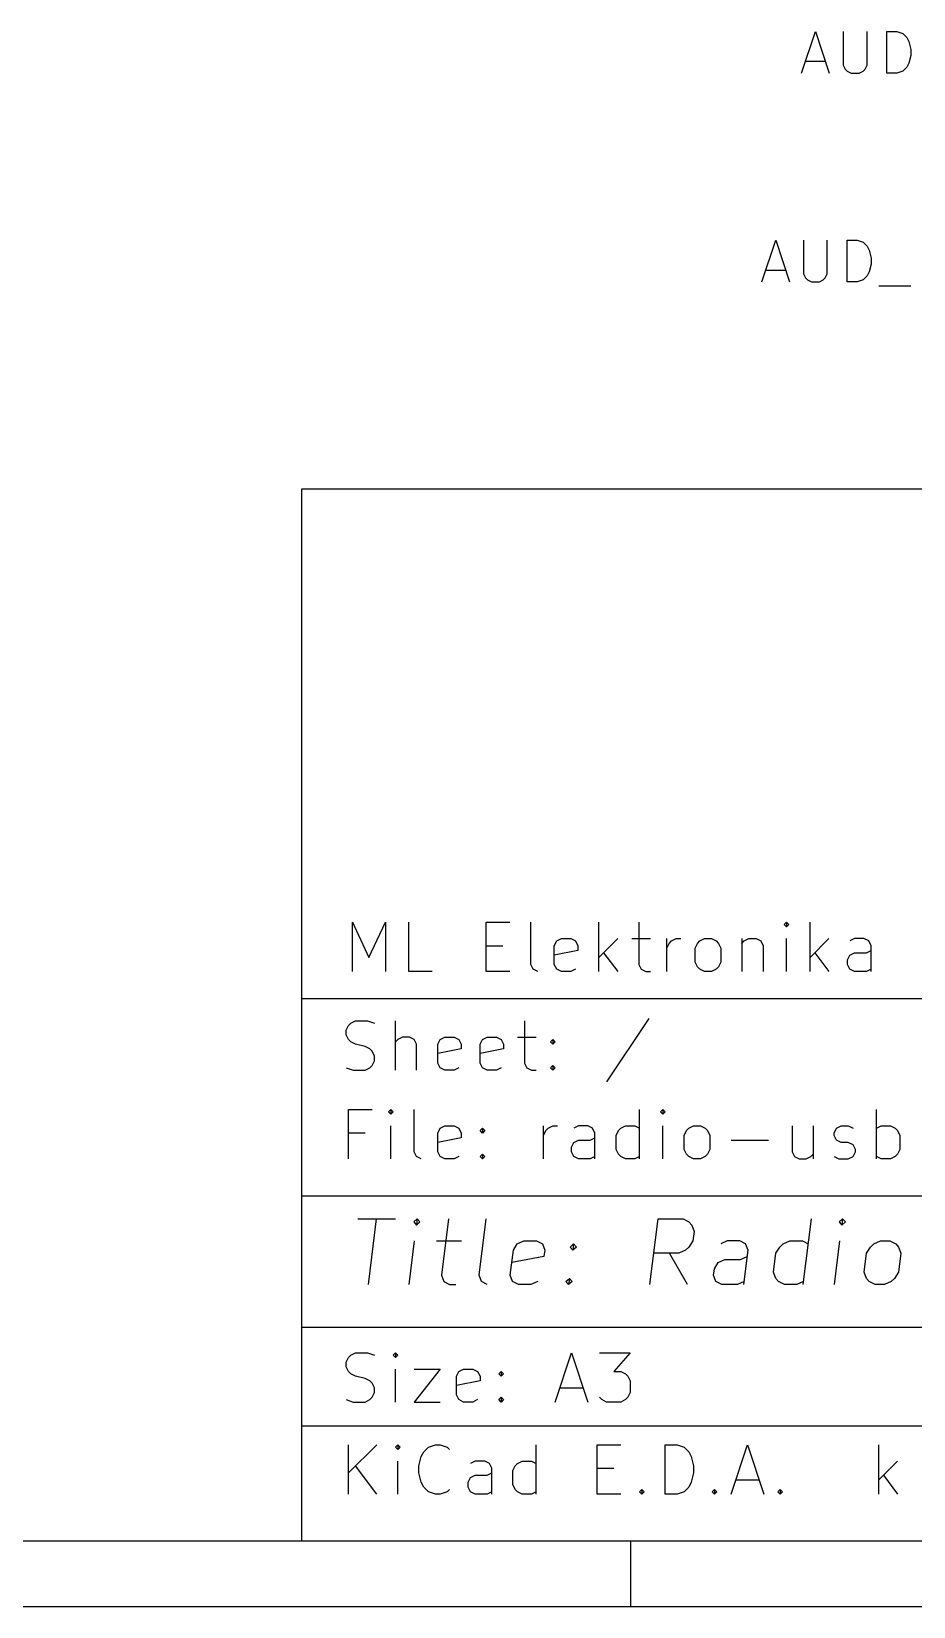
# Model space of a CAD drawing. Extents: x 0.4 to 16.1, y -11.3 to -0.4.
# Drawn here: x 11.487 to 12.544, y -11.299 to -9.413 of the extents above; entities that cross this region are included whole.
import ezdxf

# ---------------------------------------------------------------- set-up
doc = ezdxf.new("R2010")
doc.units = 0
doc.header["$MEASUREMENT"] = 0
doc.layers.add('BROWN2', color=54, linetype='CONTINUOUS')
doc.layers.add('RED2', color=1, linetype='CONTINUOUS')

msp = doc.modelspace()

# ---------------------------------------------------------------- linework, layer by layer
at = {"layer": 'BROWN2', "linetype": 'CONTINUOUS'}
for p, q in [((12.4098, -9.46262), (12.4265, -9.41262)), ((12.4265, -9.41262), (12.4432, -9.46262)), ((12.4598, -9.41262), (12.4598, -9.45309)), ((12.4884, -9.45309), (12.4884, -9.41262)), ((12.5122, -9.46262), (12.5122, -9.41262)), ((12.5122, -9.41262), (12.5241, -9.41262)), ((12.5241, -9.41262), (12.5313, -9.415)), ((12.5313, -9.415), (12.536, -9.41976)), ((12.536, -9.41976), (12.5384, -9.42452)), ((12.5384, -9.42452), (12.5408, -9.43405)), ((12.4146, -9.44833), (12.4384, -9.44833)), ((12.5384, -9.45071), (12.536, -9.45547)), ((12.5408, -9.44119), (12.5384, -9.45071)), ((12.5408, -9.43405), (12.5408, -9.44119)), ((12.4598, -9.45309), (12.4622, -9.45785)), ((12.4622, -9.45785), (12.4646, -9.46024)), ((12.4646, -9.46024), (12.4694, -9.46262)), ((12.4694, -9.46262), (12.4789, -9.46262)), ((12.4789, -9.46262), (12.4837, -9.46024)), ((12.4837, -9.46024), (12.486, -9.45785)), ((12.486, -9.45785), (12.4884, -9.45309)), ((12.5241, -9.46262), (12.5122, -9.46262)), ((12.5313, -9.46024), (12.5241, -9.46262)), ((12.536, -9.45547), (12.5313, -9.46024)), ((12.3622, -9.71262), (12.3789, -9.66262)), ((12.3789, -9.66262), (12.3956, -9.71262)), ((12.4122, -9.66262), (12.4122, -9.70309)), ((12.4408, -9.70309), (12.4408, -9.66262)), ((12.4646, -9.71262), (12.4646, -9.66262)), ((12.4646, -9.66262), (12.4765, -9.66262)), ((12.4765, -9.66262), (12.4837, -9.665)), ((12.4837, -9.665), (12.4884, -9.66976)), ((12.4884, -9.66976), (12.4908, -9.67452)), ((12.4908, -9.67452), (12.4932, -9.68405)), ((12.4932, -9.69119), (12.4908, -9.70071)), ((12.4932, -9.68405), (12.4932, -9.69119)), ((12.367, -9.69833), (12.3908, -9.69833)), ((12.4122, -9.70309), (12.4146, -9.70785)), ((12.4146, -9.70785), (12.417, -9.71024)), ((12.417, -9.71024), (12.4218, -9.71262)), ((12.4218, -9.71262), (12.4313, -9.71262)), ((12.4313, -9.71262), (12.436, -9.71024)), ((12.436, -9.71024), (12.4384, -9.70785)), ((12.4384, -9.70785), (12.4408, -9.70309)), ((12.4765, -9.71262), (12.4646, -9.71262)), ((12.4837, -9.71024), (12.4765, -9.71262)), ((12.4884, -9.70547), (12.4837, -9.71024)), ((12.4908, -9.70071), (12.4884, -9.70547)), ((12.5027, -9.71738), (12.5408, -9.71738))]:
    msp.add_line(p, q, dxfattribs=at)
at = {"layer": 'RED2', "linetype": 'CONTINUOUS'}
for p, q in [((11.8106, -9.96072), (11.8106, -11.2206)), ((16.0626, -9.96072), (11.8106, -9.96072)), ((11.8717, -10.5386), (11.8717, -10.4796)), ((11.8717, -10.4796), (11.8914, -10.5217)), ((11.8914, -10.5217), (11.9111, -10.4796)), ((11.9111, -10.4796), (11.9111, -10.5386)), ((11.9392, -10.5386), (11.9392, -10.4796)), ((12.032, -10.5386), (12.032, -10.4796)), ((12.032, -10.4796), (12.0601, -10.4796)), ((12.0854, -10.5302), (12.0854, -10.4796)), ((12.167, -10.5386), (12.167, -10.4796)), ((12.2148, -10.4796), (12.2148, -10.5302)), ((12.3919, -10.4796), (12.3891, -10.4824)), ((12.3891, -10.4824), (12.3919, -10.4852)), ((12.3948, -10.4824), (12.3919, -10.4796)), ((12.3919, -10.4796), (12.3919, -10.4852)), ((12.3919, -10.4852), (12.3948, -10.4824)), ((12.4201, -10.5386), (12.4201, -10.4796)), ((12.032, -10.5077), (12.0517, -10.5077)), ((12.1135, -10.5077), (12.1164, -10.5021)), ((12.1135, -10.5302), (12.1135, -10.5077)), ((12.1164, -10.5021), (12.122, -10.4992)), ((12.122, -10.4992), (12.1332, -10.4992)), ((12.1332, -10.4992), (12.1389, -10.5021)), ((12.1389, -10.5021), (12.1417, -10.5077)), ((12.1417, -10.5077), (12.1417, -10.5133)), ((12.1895, -10.4992), (12.167, -10.5217)), ((12.2063, -10.4992), (12.2288, -10.4992)), ((12.2485, -10.5386), (12.2485, -10.4992)), ((12.2485, -10.5105), (12.2513, -10.5049)), ((12.2513, -10.5049), (12.2541, -10.5021)), ((12.2541, -10.5021), (12.2598, -10.4992)), ((12.2598, -10.4992), (12.2654, -10.4992)), ((12.2823, -10.5105), (12.2851, -10.5049)), ((12.2851, -10.5049), (12.2879, -10.5021)), ((12.2879, -10.5021), (12.2935, -10.4992)), ((12.2935, -10.4992), (12.302, -10.4992)), ((12.302, -10.4992), (12.3076, -10.5021)), ((12.3076, -10.5021), (12.3104, -10.5049)), ((12.3104, -10.5049), (12.3132, -10.5105)), ((12.3385, -10.4992), (12.3385, -10.5386)), ((12.3385, -10.5049), (12.3413, -10.5021)), ((12.3413, -10.5021), (12.3469, -10.4992)), ((12.3469, -10.4992), (12.3554, -10.4992)), ((12.3554, -10.4992), (12.361, -10.5021)), ((12.361, -10.5021), (12.3638, -10.5077)), ((12.3638, -10.5077), (12.3638, -10.5386)), ((12.3919, -10.5386), (12.3919, -10.4992)), ((12.4426, -10.4992), (12.4201, -10.5217)), ((12.4735, -10.4992), (12.4679, -10.5021)), ((12.4847, -10.4992), (12.4735, -10.4992)), ((12.4904, -10.5021), (12.4847, -10.4992)), ((12.4932, -10.5077), (12.4904, -10.5021)), ((12.4932, -10.5386), (12.4932, -10.5077)), ((12.1417, -10.5133), (12.1135, -10.5189)), ((12.1726, -10.5161), (12.1895, -10.5386)), ((12.2823, -10.5274), (12.2823, -10.5105)), ((12.2851, -10.533), (12.2823, -10.5274)), ((12.3132, -10.5274), (12.3104, -10.533)), ((12.3132, -10.5105), (12.3132, -10.5274)), ((12.4257, -10.5161), (12.4426, -10.5386)), ((12.4651, -10.5246), (12.4679, -10.5189)), ((12.4651, -10.5302), (12.4651, -10.5246)), ((12.4679, -10.5189), (12.4735, -10.5161)), ((12.4735, -10.5161), (12.4876, -10.5161)), ((12.4876, -10.5161), (12.4932, -10.5133)), ((11.9673, -10.5386), (11.9392, -10.5386)), ((12.0601, -10.5386), (12.032, -10.5386)), ((12.0882, -10.5358), (12.0854, -10.5302)), ((12.0939, -10.5386), (12.0882, -10.5358)), ((12.1164, -10.5358), (12.1135, -10.5302)), ((12.122, -10.5386), (12.1164, -10.5358)), ((12.1332, -10.5386), (12.122, -10.5386)), ((12.1389, -10.5358), (12.1332, -10.5386)), ((12.2148, -10.5302), (12.2176, -10.5358)), ((12.2176, -10.5358), (12.2232, -10.5386)), ((12.2232, -10.5386), (12.2288, -10.5386)), ((12.2879, -10.5358), (12.2851, -10.533)), ((12.2935, -10.5386), (12.2879, -10.5358)), ((12.302, -10.5386), (12.2935, -10.5386)), ((12.3076, -10.5358), (12.302, -10.5386)), ((12.3104, -10.533), (12.3076, -10.5358)), ((12.4679, -10.5358), (12.4651, -10.5302)), ((12.4735, -10.5386), (12.4679, -10.5358)), ((12.4876, -10.5386), (12.4735, -10.5386)), ((12.4932, -10.5358), (12.4876, -10.5386)), ((11.8106, -10.571), (16.0626, -10.571)), ((11.867, -10.6033), (11.8698, -10.6005)), ((11.8698, -10.6005), (11.8754, -10.5977)), ((11.8754, -10.5977), (11.8895, -10.5977)), ((11.8895, -10.5977), (11.8979, -10.6005)), ((11.9232, -10.6567), (11.9232, -10.5977)), ((12.0779, -10.5977), (12.0779, -10.6483)), ((12.2269, -10.5949), (12.1763, -10.6708)), ((11.8642, -10.6089), (11.867, -10.6033)), ((11.8642, -10.6145), (11.8642, -10.6089)), ((11.867, -10.6202), (11.8642, -10.6145)), ((11.8698, -10.623), (11.867, -10.6202)), ((11.926, -10.6202), (11.9232, -10.623)), ((11.9317, -10.6174), (11.926, -10.6202)), ((11.9401, -10.6174), (11.9317, -10.6174)), ((11.9457, -10.6202), (11.9401, -10.6174)), ((11.9485, -10.6258), (11.9457, -10.6202)), ((11.9738, -10.6258), (11.9766, -10.6202)), ((11.9766, -10.6202), (11.9823, -10.6174)), ((11.9823, -10.6174), (11.9935, -10.6174)), ((11.9935, -10.6174), (11.9991, -10.6202)), ((11.9991, -10.6202), (12.002, -10.6258)), ((12.0245, -10.6258), (12.0273, -10.6202)), ((12.0273, -10.6202), (12.0329, -10.6174)), ((12.0329, -10.6174), (12.0441, -10.6174)), ((12.0441, -10.6174), (12.0498, -10.6202)), ((12.0498, -10.6202), (12.0526, -10.6258)), ((12.0694, -10.6174), (12.0919, -10.6174)), ((12.1088, -10.623), (12.1116, -10.6202)), ((12.1116, -10.6202), (12.1144, -10.623)), ((12.1116, -10.6202), (12.1116, -10.6258)), ((11.8754, -10.6258), (11.8698, -10.623)), ((11.8867, -10.6286), (11.8754, -10.6258)), ((11.8923, -10.6314), (11.8867, -10.6286)), ((11.8951, -10.6342), (11.8923, -10.6314)), ((11.8979, -10.6399), (11.8951, -10.6342)), ((11.8979, -10.6455), (11.8979, -10.6399)), ((11.9485, -10.6567), (11.9485, -10.6258)), ((11.9738, -10.6483), (11.9738, -10.6258)), ((12.002, -10.6314), (11.9738, -10.637)), ((12.002, -10.6258), (12.002, -10.6314)), ((12.0245, -10.6483), (12.0245, -10.6258)), ((12.0526, -10.6314), (12.0245, -10.637)), ((12.0526, -10.6258), (12.0526, -10.6314)), ((12.1116, -10.6258), (12.1088, -10.623)), ((12.1144, -10.623), (12.1116, -10.6258)), ((11.8642, -10.6539), (11.8726, -10.6567)), ((11.8726, -10.6567), (11.8867, -10.6567)), ((11.8867, -10.6567), (11.8923, -10.6539)), ((11.8923, -10.6539), (11.8951, -10.6511)), ((11.8951, -10.6511), (11.8979, -10.6455)), ((11.9766, -10.6539), (11.9738, -10.6483)), ((11.9823, -10.6567), (11.9766, -10.6539)), ((11.9935, -10.6567), (11.9823, -10.6567)), ((11.9991, -10.6539), (11.9935, -10.6567)), ((12.0273, -10.6539), (12.0245, -10.6483)), ((12.0329, -10.6567), (12.0273, -10.6539)), ((12.0441, -10.6567), (12.0329, -10.6567)), ((12.0498, -10.6539), (12.0441, -10.6567)), ((12.0779, -10.6483), (12.0807, -10.6539)), ((12.0807, -10.6539), (12.0863, -10.6567)), ((12.0863, -10.6567), (12.0919, -10.6567)), ((12.1088, -10.6539), (12.1116, -10.6511)), ((12.1116, -10.6567), (12.1088, -10.6539)), ((12.1116, -10.6511), (12.1144, -10.6539)), ((12.1116, -10.6511), (12.1116, -10.6567)), ((12.1144, -10.6539), (12.1116, -10.6567)), ((11.867, -10.763), (11.867, -10.704)), ((11.867, -10.704), (11.8951, -10.704)), ((11.9176, -10.704), (11.9148, -10.7068)), ((11.9148, -10.7068), (11.9176, -10.7096)), ((11.9204, -10.7068), (11.9176, -10.704)), ((11.9176, -10.704), (11.9176, -10.7096)), ((11.9176, -10.7096), (11.9204, -10.7068)), ((11.9457, -10.7546), (11.9457, -10.704)), ((12.2157, -10.763), (12.2157, -10.704)), ((12.2438, -10.704), (12.241, -10.7068)), ((12.241, -10.7068), (12.2438, -10.7096)), ((12.2466, -10.7068), (12.2438, -10.704)), ((12.2438, -10.704), (12.2438, -10.7096)), ((12.2438, -10.7096), (12.2466, -10.7068)), ((12.4997, -10.763), (12.4997, -10.704)), ((11.8867, -10.7321), (11.867, -10.7321)), ((11.9176, -10.763), (11.9176, -10.7236)), ((11.9738, -10.7321), (11.9766, -10.7265)), ((11.9738, -10.7546), (11.9738, -10.7321)), ((11.9766, -10.7265), (11.9823, -10.7236)), ((11.9823, -10.7236), (11.9935, -10.7236)), ((11.9935, -10.7236), (11.9991, -10.7265)), ((11.9991, -10.7265), (12.002, -10.7321)), ((12.002, -10.7321), (12.002, -10.7377)), ((12.0245, -10.7293), (12.0273, -10.7265)), ((12.0273, -10.7321), (12.0245, -10.7293)), ((12.0273, -10.7265), (12.0301, -10.7293)), ((12.0273, -10.7265), (12.0273, -10.7321)), ((12.0301, -10.7293), (12.0273, -10.7321)), ((12.1004, -10.763), (12.1004, -10.7236)), ((12.1004, -10.7349), (12.1032, -10.7293)), ((12.1032, -10.7293), (12.106, -10.7265)), ((12.106, -10.7265), (12.1116, -10.7236)), ((12.1116, -10.7236), (12.1173, -10.7236)), ((12.1426, -10.7236), (12.1369, -10.7265)), ((12.1538, -10.7236), (12.1426, -10.7236)), ((12.1594, -10.7265), (12.1538, -10.7236)), ((12.1622, -10.7321), (12.1594, -10.7265)), ((12.1622, -10.763), (12.1622, -10.7321)), ((12.1876, -10.7349), (12.1904, -10.7293)), ((12.1876, -10.7518), (12.1876, -10.7349)), ((12.1904, -10.7293), (12.1932, -10.7265)), ((12.1932, -10.7265), (12.1988, -10.7236)), ((12.1988, -10.7236), (12.2101, -10.7236)), ((12.2101, -10.7236), (12.2157, -10.7265)), ((12.2438, -10.763), (12.2438, -10.7236)), ((12.2691, -10.7349), (12.2719, -10.7293)), ((12.2691, -10.7518), (12.2691, -10.7349)), ((12.2719, -10.7293), (12.2747, -10.7265)), ((12.2747, -10.7265), (12.2804, -10.7236)), ((12.2804, -10.7236), (12.2888, -10.7236)), ((12.2888, -10.7236), (12.2944, -10.7265)), ((12.2944, -10.7265), (12.2972, -10.7293)), ((12.2972, -10.7293), (12.3, -10.7349)), ((12.3, -10.7349), (12.3, -10.7518)), ((12.3985, -10.7236), (12.3985, -10.7546)), ((12.4238, -10.7236), (12.4238, -10.763)), ((12.4491, -10.7321), (12.4519, -10.7265)), ((12.4491, -10.7349), (12.4491, -10.7321)), ((12.4519, -10.7405), (12.4491, -10.7349)), ((12.4519, -10.7265), (12.4575, -10.7236)), ((12.4575, -10.7236), (12.466, -10.7236)), ((12.466, -10.7236), (12.4716, -10.7265)), ((12.4997, -10.7265), (12.5053, -10.7236)), ((12.5053, -10.7236), (12.5166, -10.7236)), ((12.5166, -10.7236), (12.5222, -10.7265)), ((12.5222, -10.7265), (12.525, -10.7293)), ((12.525, -10.7293), (12.5278, -10.7349)), ((12.5278, -10.7349), (12.5278, -10.7518)), ((12.002, -10.7377), (11.9738, -10.7433)), ((12.1341, -10.749), (12.1369, -10.7433)), ((12.1341, -10.7546), (12.1341, -10.749)), ((12.1369, -10.7433), (12.1426, -10.7405)), ((12.1426, -10.7405), (12.1566, -10.7405)), ((12.1566, -10.7405), (12.1622, -10.7377)), ((12.1904, -10.7574), (12.1876, -10.7518)), ((12.2719, -10.7574), (12.2691, -10.7518)), ((12.3, -10.7518), (12.2972, -10.7574)), ((12.3254, -10.7405), (12.3703, -10.7405)), ((12.4575, -10.7433), (12.4519, -10.7405)), ((12.466, -10.7433), (12.4575, -10.7433)), ((12.4716, -10.7461), (12.466, -10.7433)), ((12.4744, -10.7518), (12.4716, -10.7461)), ((12.4744, -10.7546), (12.4744, -10.7518)), ((12.5278, -10.7518), (12.525, -10.7574)), ((11.9485, -10.7602), (11.9457, -10.7546)), ((11.9541, -10.763), (11.9485, -10.7602)), ((11.9766, -10.7602), (11.9738, -10.7546)), ((11.9823, -10.763), (11.9766, -10.7602)), ((11.9935, -10.763), (11.9823, -10.763)), ((11.9991, -10.7602), (11.9935, -10.763)), ((12.0245, -10.7602), (12.0273, -10.7574)), ((12.0273, -10.763), (12.0245, -10.7602)), ((12.0273, -10.7574), (12.0301, -10.7602)), ((12.0273, -10.7574), (12.0273, -10.763)), ((12.0301, -10.7602), (12.0273, -10.763)), ((12.1369, -10.7602), (12.1341, -10.7546)), ((12.1426, -10.763), (12.1369, -10.7602)), ((12.1566, -10.763), (12.1426, -10.763)), ((12.1622, -10.7602), (12.1566, -10.763)), ((12.1932, -10.7602), (12.1904, -10.7574)), ((12.1988, -10.763), (12.1932, -10.7602)), ((12.2101, -10.763), (12.1988, -10.763)), ((12.2157, -10.7602), (12.2101, -10.763)), ((12.2747, -10.7602), (12.2719, -10.7574)), ((12.2804, -10.763), (12.2747, -10.7602)), ((12.2888, -10.763), (12.2804, -10.763)), ((12.2944, -10.7602), (12.2888, -10.763)), ((12.2972, -10.7574), (12.2944, -10.7602)), ((12.3985, -10.7546), (12.4013, -10.7602)), ((12.4013, -10.7602), (12.4069, -10.763)), ((12.4069, -10.763), (12.4153, -10.763)), ((12.4153, -10.763), (12.421, -10.7602)), ((12.421, -10.7602), (12.4238, -10.7574)), ((12.4491, -10.7602), (12.4547, -10.763)), ((12.4547, -10.763), (12.466, -10.763)), ((12.466, -10.763), (12.4716, -10.7602)), ((12.4716, -10.7602), (12.4744, -10.7546)), ((12.5053, -10.763), (12.4997, -10.7602)), ((12.5166, -10.763), (12.5053, -10.763)), ((12.5222, -10.7602), (12.5166, -10.763)), ((12.525, -10.7574), (12.5222, -10.7602)), ((11.8106, -10.8072), (16.0626, -10.8072)), ((11.878, -10.8349), (11.923, -10.8349)), ((11.8907, -10.9137), (11.9005, -10.8349)), ((11.9492, -10.8349), (11.945, -10.8387)), ((11.945, -10.8387), (11.9483, -10.8424)), ((11.9492, -10.8349), (11.9483, -10.8424)), ((11.9483, -10.8424), (11.9525, -10.8387)), ((11.9525, -10.8387), (11.9492, -10.8349)), ((11.9867, -10.8349), (11.9783, -10.9024)), ((12.0233, -10.9024), (12.0317, -10.8349)), ((12.2281, -10.9137), (12.238, -10.8349)), ((12.238, -10.8349), (12.268, -10.8349)), ((12.268, -10.8349), (12.275, -10.8387)), ((12.275, -10.8387), (12.2783, -10.8424)), ((12.2783, -10.8424), (12.2811, -10.8499)), ((12.4118, -10.9137), (12.4217, -10.8349)), ((12.4592, -10.8349), (12.455, -10.8387)), ((12.455, -10.8387), (12.4582, -10.8424)), ((12.4592, -10.8349), (12.4582, -10.8424)), ((12.4582, -10.8424), (12.4625, -10.8387)), ((12.4625, -10.8387), (12.4592, -10.8349)), ((11.9394, -10.9137), (11.946, -10.8612)), ((11.9722, -10.8612), (12.0022, -10.8612)), ((12.0645, -10.8724), (12.0692, -10.8649)), ((12.0692, -10.8649), (12.0772, -10.8612)), ((12.0772, -10.8612), (12.0922, -10.8612)), ((12.0922, -10.8612), (12.0992, -10.8649)), ((12.0992, -10.8649), (12.102, -10.8724)), ((12.1325, -10.8687), (12.1367, -10.8649)), ((12.1367, -10.8649), (12.1358, -10.8724)), ((12.1367, -10.8649), (12.14, -10.8687)), ((12.2797, -10.8612), (12.275, -10.8687)), ((12.2811, -10.8499), (12.2797, -10.8612)), ((12.3209, -10.8612), (12.313, -10.8649)), ((12.3359, -10.8612), (12.3209, -10.8612)), ((12.3429, -10.8649), (12.3359, -10.8612)), ((12.3458, -10.8724), (12.3429, -10.8649)), ((12.3837, -10.8687), (12.3879, -10.8649)), ((12.3879, -10.8649), (12.3959, -10.8612)), ((12.3959, -10.8612), (12.4109, -10.8612)), ((12.4109, -10.8612), (12.4179, -10.8649)), ((12.4493, -10.9137), (12.4559, -10.8612)), ((12.4925, -10.8687), (12.4967, -10.8649)), ((12.4967, -10.8649), (12.5046, -10.8612)), ((12.5046, -10.8612), (12.5159, -10.8612)), ((12.5159, -10.8612), (12.5229, -10.8649)), ((12.5229, -10.8649), (12.5262, -10.8687)), ((12.0608, -10.9024), (12.0645, -10.8724)), ((12.1011, -10.8799), (12.0627, -10.8874)), ((12.102, -10.8724), (12.1011, -10.8799)), ((12.1358, -10.8724), (12.1325, -10.8687)), ((12.14, -10.8687), (12.1358, -10.8724)), ((12.2628, -10.8762), (12.2328, -10.8762)), ((12.2731, -10.9137), (12.2516, -10.8762)), ((12.2708, -10.8724), (12.2628, -10.8762)), ((12.275, -10.8687), (12.2708, -10.8724)), ((12.3101, -10.8874), (12.3181, -10.8837)), ((12.3181, -10.8837), (12.3369, -10.8837)), ((12.3369, -10.8837), (12.3448, -10.8799)), ((12.3406, -10.9137), (12.3458, -10.8724)), ((12.3762, -10.8987), (12.379, -10.8762)), ((12.379, -10.8762), (12.3837, -10.8687)), ((12.485, -10.8987), (12.4878, -10.8762)), ((12.4878, -10.8762), (12.4925, -10.8687)), ((12.5262, -10.8687), (12.529, -10.8762)), ((12.529, -10.8762), (12.5262, -10.8987)), ((11.9783, -10.9024), (11.9811, -10.9099)), ((12.0261, -10.9099), (12.0233, -10.9024)), ((12.0636, -10.9099), (12.0608, -10.9024)), ((12.3045, -10.9024), (12.3055, -10.8949)), ((12.3073, -10.9099), (12.3045, -10.9024)), ((12.3055, -10.8949), (12.3101, -10.8874)), ((12.379, -10.9062), (12.3762, -10.8987)), ((12.4878, -10.9062), (12.485, -10.8987)), ((12.5262, -10.8987), (12.5215, -10.9062)), ((11.9811, -10.9099), (11.9881, -10.9137)), ((11.9881, -10.9137), (11.9956, -10.9137)), ((12.0331, -10.9137), (12.0261, -10.9099)), ((12.0706, -10.9137), (12.0636, -10.9099)), ((12.0856, -10.9137), (12.0706, -10.9137)), ((12.0936, -10.9099), (12.0856, -10.9137)), ((12.1274, -10.9099), (12.1316, -10.9062)), ((12.1306, -10.9137), (12.1274, -10.9099)), ((12.1316, -10.9062), (12.1306, -10.9137)), ((12.1348, -10.9099), (12.1306, -10.9137)), ((12.1316, -10.9062), (12.1348, -10.9099)), ((12.3144, -10.9137), (12.3073, -10.9099)), ((12.3331, -10.9137), (12.3144, -10.9137)), ((12.3411, -10.9099), (12.3331, -10.9137)), ((12.3823, -10.9099), (12.379, -10.9062)), ((12.3893, -10.9137), (12.3823, -10.9099)), ((12.4043, -10.9137), (12.3893, -10.9137)), ((12.4123, -10.9099), (12.4043, -10.9137)), ((12.4911, -10.9099), (12.4878, -10.9062)), ((12.4981, -10.9137), (12.4911, -10.9099)), ((12.5093, -10.9137), (12.4981, -10.9137)), ((12.5173, -10.9099), (12.5093, -10.9137)), ((12.5215, -10.9062), (12.5173, -10.9099)), ((11.8106, -10.9647), (16.0626, -10.9647)), ((11.867, -11.0009), (11.8698, -10.9981)), ((11.8698, -10.9981), (11.8754, -10.9953)), ((11.8754, -10.9953), (11.8895, -10.9953)), ((11.8895, -10.9953), (11.8979, -10.9981)), ((11.9232, -10.9953), (11.9204, -10.9981)), ((11.9204, -10.9981), (11.9232, -11.0009)), ((11.926, -10.9981), (11.9232, -10.9953)), ((11.9232, -10.9953), (11.9232, -11.0009)), ((11.9232, -11.0009), (11.926, -10.9981)), ((12.1144, -11.0544), (12.1341, -10.9953)), ((12.1341, -10.9953), (12.1538, -11.0544)), ((12.1679, -10.9953), (12.2044, -10.9953)), ((12.2044, -10.9953), (12.1847, -11.0178)), ((11.8642, -11.0066), (11.867, -11.0009)), ((11.8642, -11.0122), (11.8642, -11.0066)), ((11.867, -11.0178), (11.8642, -11.0122)), ((11.8698, -11.0206), (11.867, -11.0178)), ((11.9232, -11.0544), (11.9232, -11.015)), ((11.9457, -11.015), (11.9766, -11.015)), ((11.9766, -11.015), (11.9457, -11.0544)), ((11.9963, -11.0234), (11.9991, -11.0178)), ((11.9991, -11.0178), (12.0048, -11.015)), ((12.0048, -11.015), (12.016, -11.015)), ((12.016, -11.015), (12.0216, -11.0178)), ((12.0216, -11.0178), (12.0245, -11.0234)), ((12.0469, -11.0206), (12.0498, -11.0178)), ((12.0498, -11.0178), (12.0526, -11.0206)), ((12.0498, -11.0178), (12.0498, -11.0234)), ((12.1847, -11.0178), (12.1932, -11.0178)), ((12.1932, -11.0178), (12.1988, -11.0206)), ((11.8754, -11.0234), (11.8698, -11.0206)), ((11.8867, -11.0262), (11.8754, -11.0234)), ((11.8923, -11.0291), (11.8867, -11.0262)), ((11.8951, -11.0319), (11.8923, -11.0291)), ((11.8979, -11.0375), (11.8951, -11.0319)), ((11.9963, -11.0459), (11.9963, -11.0234)), ((12.0245, -11.0291), (11.9963, -11.0347)), ((12.0245, -11.0234), (12.0245, -11.0291)), ((12.0498, -11.0234), (12.0469, -11.0206)), ((12.0526, -11.0206), (12.0498, -11.0234)), ((12.1988, -11.0206), (12.2016, -11.0234)), ((12.2016, -11.0234), (12.2044, -11.0291)), ((12.2044, -11.0291), (12.2044, -11.0431)), ((11.8642, -11.0515), (11.8726, -11.0544)), ((11.8726, -11.0544), (11.8867, -11.0544)), ((11.8867, -11.0544), (11.8923, -11.0515)), ((11.8923, -11.0515), (11.8951, -11.0487)), ((11.8951, -11.0487), (11.8979, -11.0431)), ((11.8979, -11.0431), (11.8979, -11.0375)), ((11.9457, -11.0544), (11.9766, -11.0544)), ((11.9991, -11.0515), (11.9963, -11.0459)), ((12.0048, -11.0544), (11.9991, -11.0515)), ((12.016, -11.0544), (12.0048, -11.0544)), ((12.0216, -11.0515), (12.016, -11.0544)), ((12.0469, -11.0515), (12.0498, -11.0487)), ((12.0498, -11.0544), (12.0469, -11.0515)), ((12.0498, -11.0487), (12.0526, -11.0515)), ((12.0498, -11.0487), (12.0498, -11.0544)), ((12.0526, -11.0515), (12.0498, -11.0544)), ((12.1201, -11.0375), (12.1482, -11.0375)), ((12.1707, -11.0515), (12.1679, -11.0487)), ((12.1763, -11.0544), (12.1707, -11.0515)), ((12.1932, -11.0544), (12.1763, -11.0544)), ((12.1988, -11.0515), (12.1932, -11.0544)), ((12.2016, -11.0487), (12.1988, -11.0515)), ((12.2044, -11.0431), (12.2016, -11.0487)), ((11.8106, -11.0828), (16.0626, -11.0828)), ((11.867, -11.1646), (11.867, -11.1055)), ((11.9007, -11.1055), (11.867, -11.1393)), ((11.926, -11.1055), (11.9232, -11.1084)), ((11.9232, -11.1084), (11.926, -11.1112)), ((11.9288, -11.1084), (11.926, -11.1055)), ((11.926, -11.1055), (11.926, -11.1112)), ((11.926, -11.1112), (11.9288, -11.1084)), ((11.957, -11.114), (11.9626, -11.1084)), ((11.9626, -11.1084), (11.971, -11.1055)), ((11.971, -11.1055), (11.9766, -11.1055)), ((11.9766, -11.1055), (11.9851, -11.1084)), ((11.9851, -11.1084), (11.9879, -11.1112)), ((12.0919, -11.1646), (12.0919, -11.1055)), ((12.1651, -11.1646), (12.1651, -11.1055)), ((12.1651, -11.1055), (12.1932, -11.1055)), ((12.2466, -11.1646), (12.2466, -11.1055)), ((12.2466, -11.1055), (12.2607, -11.1055)), ((12.2607, -11.1055), (12.2691, -11.1084)), ((12.2691, -11.1084), (12.2747, -11.114)), ((12.3254, -11.1646), (12.345, -11.1055)), ((12.345, -11.1055), (12.3647, -11.1646)), ((12.5025, -11.1646), (12.5025, -11.1055)), ((11.9007, -11.1646), (11.8754, -11.1309)), ((11.926, -11.1646), (11.926, -11.1252)), ((11.9513, -11.1309), (11.9541, -11.1196)), ((11.9513, -11.1393), (11.9513, -11.1309)), ((11.9541, -11.1196), (11.957, -11.114)), ((12.0188, -11.1252), (12.0132, -11.128)), ((12.0301, -11.1252), (12.0188, -11.1252)), ((12.0357, -11.128), (12.0301, -11.1252)), ((12.0385, -11.1337), (12.0357, -11.128)), ((12.0638, -11.1365), (12.0666, -11.1309)), ((12.0666, -11.1309), (12.0694, -11.128)), ((12.0694, -11.128), (12.0751, -11.1252)), ((12.0751, -11.1252), (12.0863, -11.1252)), ((12.0863, -11.1252), (12.0919, -11.128)), ((12.2747, -11.114), (12.2775, -11.1196)), ((12.2775, -11.1196), (12.2804, -11.1309)), ((12.2804, -11.1309), (12.2804, -11.1393)), ((12.525, -11.1252), (12.5025, -11.1477)), ((11.9541, -11.1505), (11.9513, -11.1393)), ((12.0104, -11.1505), (12.0132, -11.1449)), ((12.0132, -11.1449), (12.0188, -11.1421)), ((12.0188, -11.1421), (12.0329, -11.1421)), ((12.0329, -11.1421), (12.0385, -11.1393)), ((12.0385, -11.1646), (12.0385, -11.1337)), ((12.0638, -11.1533), (12.0638, -11.1365)), ((12.1651, -11.1337), (12.1847, -11.1337)), ((12.2804, -11.1393), (12.2775, -11.1505)), ((12.331, -11.1477), (12.3591, -11.1477)), ((12.5081, -11.1421), (12.525, -11.1646)), ((11.957, -11.1562), (11.9541, -11.1505)), ((11.9626, -11.1618), (11.957, -11.1562)), ((11.971, -11.1646), (11.9626, -11.1618)), ((11.9766, -11.1646), (11.971, -11.1646)), ((11.9851, -11.1618), (11.9766, -11.1646)), ((11.9879, -11.159), (11.9851, -11.1618)), ((12.0104, -11.1562), (12.0104, -11.1505)), ((12.0132, -11.1618), (12.0104, -11.1562)), ((12.0188, -11.1646), (12.0132, -11.1618)), ((12.0329, -11.1646), (12.0188, -11.1646)), ((12.0385, -11.1618), (12.0329, -11.1646)), ((12.0666, -11.159), (12.0638, -11.1533)), ((12.0694, -11.1618), (12.0666, -11.159)), ((12.0751, -11.1646), (12.0694, -11.1618)), ((12.0863, -11.1646), (12.0751, -11.1646)), ((12.0919, -11.1618), (12.0863, -11.1646)), ((12.1932, -11.1646), (12.1651, -11.1646)), ((12.2157, -11.1618), (12.2185, -11.159)), ((12.2185, -11.1646), (12.2157, -11.1618)), ((12.2185, -11.159), (12.2213, -11.1618)), ((12.2185, -11.159), (12.2185, -11.1646)), ((12.2213, -11.1618), (12.2185, -11.1646)), ((12.2607, -11.1646), (12.2466, -11.1646)), ((12.2691, -11.1618), (12.2607, -11.1646)), ((12.2747, -11.1562), (12.2691, -11.1618)), ((12.2775, -11.1505), (12.2747, -11.1562)), ((12.3029, -11.1618), (12.3057, -11.159)), ((12.3057, -11.1646), (12.3029, -11.1618)), ((12.3057, -11.159), (12.3085, -11.1618)), ((12.3057, -11.159), (12.3057, -11.1646)), ((12.3085, -11.1618), (12.3057, -11.1646)), ((12.3816, -11.1618), (12.3844, -11.159)), ((12.3844, -11.1646), (12.3816, -11.1618)), ((12.3844, -11.159), (12.3872, -11.1618)), ((12.3844, -11.159), (12.3844, -11.1646)), ((12.3872, -11.1618), (12.3844, -11.1646)), ((0.472441, -11.2206), (16.0626, -11.2206)), ((11.8106, -11.2206), (16.0626, -11.2206)), ((12.2047, -11.2206), (12.2047, -11.2993)), ((0.393701, -11.2993), (16.1413, -11.2993))]:
    msp.add_line(p, q, dxfattribs=at)

doc.saveas('drawing.dxf')
